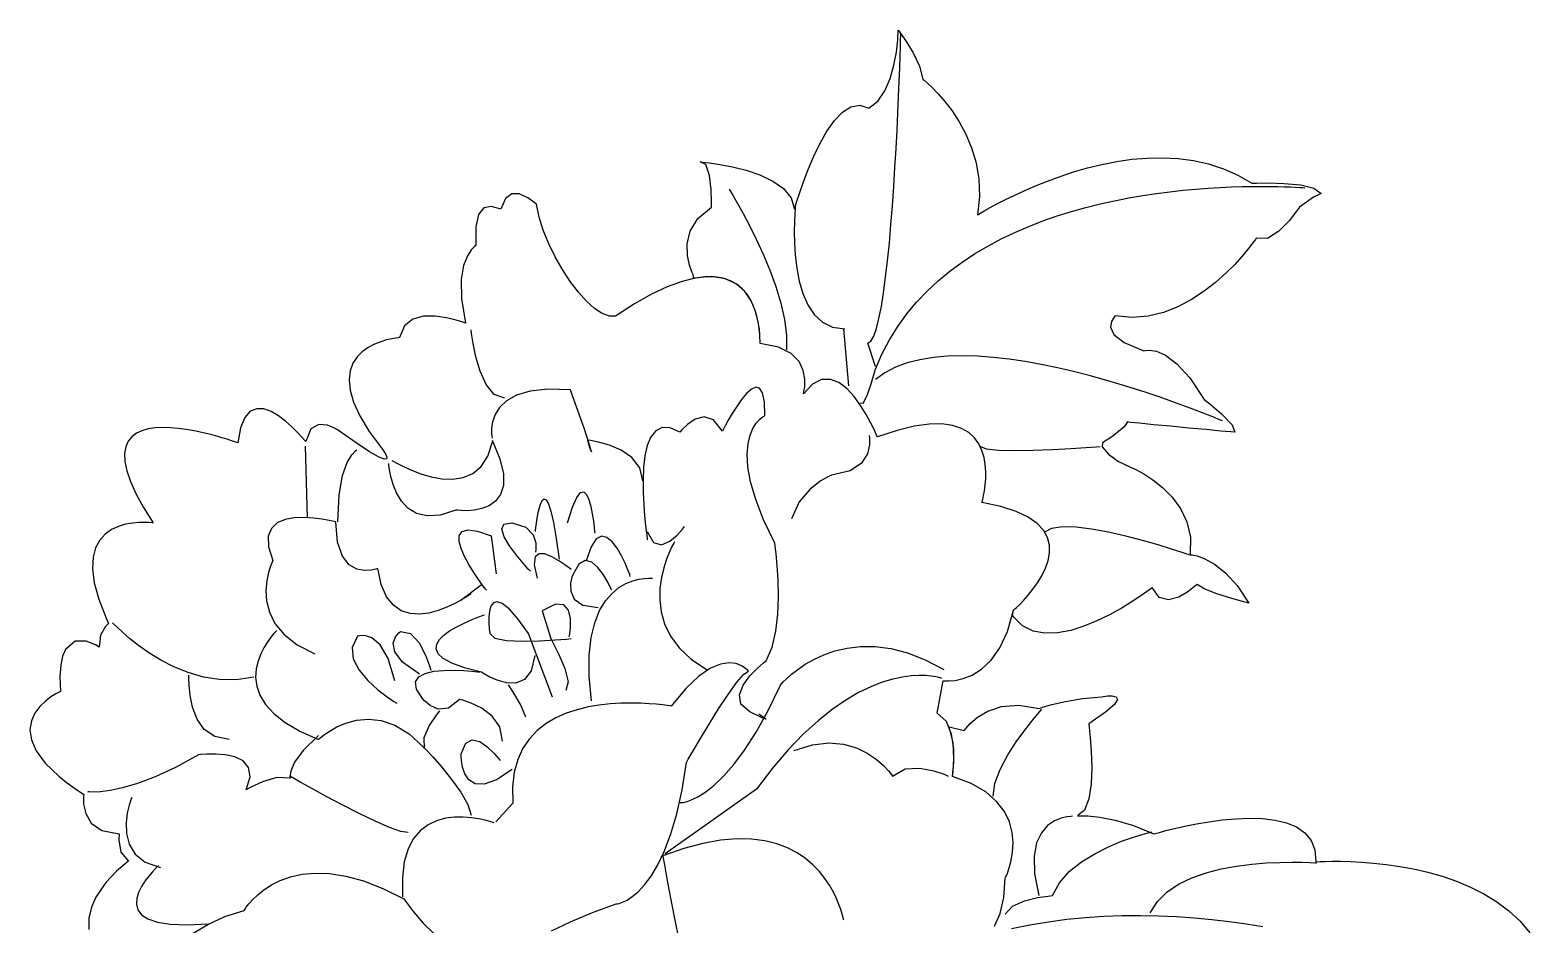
# Model space of a CAD drawing. Extents: x 61 to 149, y 52 to 245.
# Drawn here: x 104.9 to 126.18, y 181.11 to 193.8 of the extents above; entities that cross this region are included whole.
import ezdxf

# ---------------------------------------------------------------- set-up
doc = ezdxf.new("R2010")
doc.units = 0

msp = doc.modelspace()

# ---------------------------------------------------------------- linework, layer by layer
at = {"color": 250, "linetype": 'Continuous'}
for points in [[(114.3082, 190.3371), (114.292566, 190.372011), (114.259685, 190.466464), (114.230585, 190.605038), (114.226297, 190.772309), (114.26785, 190.952858), (114.376275, 191.131262), (114.5726, 191.2921), (114.571896, 191.365747), (114.563896, 191.538654), (114.539768, 191.738766), (114.49068, 191.894033), (114.4078, 191.9324), (114.444172, 191.929254), (114.54309, 191.918238), (114.689256, 191.896981), (114.867371, 191.863117), (115.062137, 191.814275), (115.258257, 191.748087), (115.440431, 191.662185), (115.593362, 191.554198), (115.701751, 191.42176), (115.7503, 191.2625), (115.758752, 191.292174), (115.783368, 191.37413), (115.823043, 191.497765), (115.876668, 191.652478), (115.943137, 191.827666), (116.021342, 192.012729), (116.110177, 192.197064), (116.208534, 192.37007), (116.315305, 192.521145), (116.429385, 192.639687), (116.549666, 192.715095), (116.67504, 192.736766), (116.8044, 192.6941), (116.931021, 192.797208), (117.030251, 192.943249), (117.105045, 193.117567), (117.158353, 193.305506), (117.19313, 193.492412), (117.212328, 193.663628), (117.2189, 193.8045), (117.25198, 193.760156), (117.332196, 193.643572), (117.431012, 193.47942), (117.519892, 193.292372), (117.5703, 193.1071), (117.586744, 193.093742), (117.632122, 193.054318), (117.700505, 192.989808), (117.785963, 192.901188), (117.882567, 192.789436), (117.984387, 192.65553), (118.085494, 192.500448), (118.179958, 192.325167), (118.261849, 192.130665), (118.325239, 191.917919), (118.364197, 191.687908), (118.372794, 191.441609), (118.3451, 191.18), (118.357029, 191.187407), (118.391916, 191.208474), (118.448412, 191.241475), (118.525168, 191.284679), (118.620835, 191.336358), (118.734064, 191.394784), (118.863506, 191.458229), (119.007811, 191.524963), (119.165631, 191.593258), (119.335616, 191.661386), (119.516418, 191.727618), (119.706688, 191.790225), (119.905075, 191.847479), (120.110231, 191.897652), (120.320808, 191.939014), (120.535456, 191.969837), (120.752825, 191.988393), (120.971567, 191.992953), (121.190333, 191.981789), (121.407774, 191.953171), (121.62254, 191.905372), (121.833282, 191.836663), (122.038652, 191.745315), (122.2373, 191.6296), (122.304416, 191.632108), (122.473896, 191.634363), (122.697938, 191.628463), (122.928737, 191.606504), (123.118492, 191.560584), (123.2194, 191.4828), (123.11015, 191.431187), (122.913, 191.2901), (122.872646, 191.231952), (122.767435, 191.098036), (122.621141, 190.949144), (122.457538, 190.846068), (122.3004, 190.8496), (122.287249, 190.830678), (122.248703, 190.778005), (122.18612, 190.697722), (122.100862, 190.595969), (121.994287, 190.478885), (121.867755, 190.352611), (121.722625, 190.223288), (121.560258, 190.097054), (121.382012, 189.980051), (121.189248, 189.878419), (120.983326, 189.798298), (120.765603, 189.745827), (120.537442, 189.727148), (120.3002, 189.7484), (120.280181, 189.727627), (120.245152, 189.670915), (120.23265, 189.586675), (120.280215, 189.483319), (120.425385, 189.369256), (120.7057, 189.2529), (120.726631, 189.25908), (120.787115, 189.264135), (120.883687, 189.247838), (121.012886, 189.189964), (121.171247, 189.070283), (121.355306, 188.868571), (121.5616, 188.5646), (121.639303, 188.501797), (121.80485, 188.358125), (121.956897, 188.200691), (121.9941, 188.0966), (121.940103, 188.101634), (121.795713, 188.115126), (121.587326, 188.134659), (121.341342, 188.157817), (121.084158, 188.182183), (120.842174, 188.205341), (120.641787, 188.224874), (120.509397, 188.238366), (120.4714, 188.2434), (120.424363, 188.175437), (120.26317, 188.04223), (120.12, 187.9498), (120.114508, 187.889005), (120.204463, 187.786913), (120.346786, 187.681389), (120.4984, 187.6103), (120.525539, 187.598892), (120.598738, 187.56419), (120.705671, 187.505481), (120.834013, 187.422047), (120.971437, 187.313175), (121.105619, 187.178149), (121.224232, 187.016253), (121.31495, 186.826774), (121.365448, 186.608994), (121.3634, 186.3622), (121.389458, 186.359233), (121.461538, 186.342948), (121.570497, 186.302265), (121.707195, 186.226107), (121.862489, 186.103395), (122.027238, 185.923052), (122.1923, 185.674), (122.121585, 185.692871), (121.950962, 185.741258), (121.742718, 185.806818), (121.559135, 185.877213), (121.4625, 185.9401), (121.425754, 185.907388), (121.330696, 185.8344), (121.2001, 185.758862), (121.056737, 185.7185), (120.92338, 185.751038), (120.8228, 185.8942), (120.801723, 185.878135), (120.741893, 185.83422), (120.648414, 185.768876), (120.526387, 185.688524), (120.380916, 185.599584), (120.217103, 185.508478), (120.04005, 185.421625), (119.854861, 185.345447), (119.666637, 185.286363), (119.480482, 185.250796), (119.301498, 185.245166), (119.134788, 185.275892), (118.985455, 185.349397), (118.8586, 185.4721), (118.8389, 185.4979), (118.8559, 185.573), (118.86698, 185.582839), (118.897481, 185.611107), (118.943295, 185.655937), (119.000312, 185.715458), (119.064425, 185.787799), (119.131524, 185.871092), (119.197502, 185.963466), (119.258249, 186.063052), (119.309657, 186.16798), (119.347617, 186.27638), (119.368022, 186.386381), (119.366761, 186.496116), (119.339727, 186.603713), (119.282811, 186.707302), (119.191904, 186.805015), (119.062898, 186.894981), (118.891685, 186.97533), (118.674155, 187.044193), (118.4062, 187.0997), (118.409575, 187.111661), (118.41821, 187.145518), (118.429868, 187.198229), (118.442314, 187.266754), (118.453311, 187.348052), (118.460624, 187.439082), (118.462017, 187.536804), (118.455253, 187.638177), (118.438097, 187.74016), (118.408313, 187.839713), (118.363664, 187.933794), (118.301915, 188.019363), (118.22083, 188.09338), (118.118173, 188.152803), (117.991708, 188.194592), (117.839198, 188.215706), (117.658409, 188.213105), (117.447103, 188.183747), (117.203046, 188.124593), (116.924, 188.0326), (116.913216, 188.058223), (116.882136, 188.127316), (116.832667, 188.228217), (116.766719, 188.349263), (116.686198, 188.478791), (116.593013, 188.605137), (116.489071, 188.716641), (116.376281, 188.801637), (116.256552, 188.848464), (116.131789, 188.845459), (116.003903, 188.780958), (115.8748, 188.6433), (115.881791, 188.67113), (115.893269, 188.74508), (115.894987, 188.850836), (115.8727, 188.974088), (115.812163, 189.100522), (115.699131, 189.215827), (115.519359, 189.30569), (115.2586, 189.3558), (115.25927, 189.381952), (115.257911, 189.453009), (115.249469, 189.557874), (115.228891, 189.685448), (115.191123, 189.824634), (115.13111, 189.964333), (115.043799, 190.093447), (114.924136, 190.200879), (114.767068, 190.27553), (114.567541, 190.306303), (114.3205, 190.2821), (114.3082, 190.3371)], [(116.895, 189.0303), (116.7868, 189.361), (116.830583, 189.391657), (116.8718, 189.462802), (116.910513, 189.57072), (116.946784, 189.711694), (116.980676, 189.882009), (117.012252, 190.07795), (117.041573, 190.295802), (117.068704, 190.531848), (117.093705, 190.782374), (117.116641, 191.043664), (117.137572, 191.312003), (117.156562, 191.583675), (117.173674, 191.854965), (117.18897, 192.122156), (117.202512, 192.381535), (117.214363, 192.629385), (117.224586, 192.861991), (117.233242, 193.075637), (117.240395, 193.266609), (117.246108, 193.43119), (117.250442, 193.565665), (117.25346, 193.666319), (117.255226, 193.729435), (117.2558, 193.7513)], [(116.6786, 188.516), (116.72188, 188.509222), (116.778144, 188.620611), (116.834408, 188.783149), (116.877688, 188.929818), (116.895, 188.9936), (116.988608, 189.206646), (117.094726, 189.407831), (117.212605, 189.597489), (117.341493, 189.775954), (117.480639, 189.943562), (117.629295, 190.100645), (117.786708, 190.247538), (117.952129, 190.384575), (118.124807, 190.512091), (118.303991, 190.63042), (118.488931, 190.739896), (118.678876, 190.840853), (118.873077, 190.933626), (119.070782, 191.018548), (119.27124, 191.095955), (119.473702, 191.166179), (119.677417, 191.229556), (119.881634, 191.286419), (120.085603, 191.337103), (120.288574, 191.381943), (120.489795, 191.421271), (120.688516, 191.455423), (120.883988, 191.484733), (121.075458, 191.509535), (121.262178, 191.530163), (121.443395, 191.546951), (121.61836, 191.560234), (121.786323, 191.570346), (121.946532, 191.577621), (122.098237, 191.582393), (122.240689, 191.584997), (122.373135, 191.585767), (122.494826, 191.585036), (122.605011, 191.58314), (122.70294, 191.580412), (122.787861, 191.577187), (122.859026, 191.573799), (122.915683, 191.570582), (122.957081, 191.56787), (122.98247, 191.565998), (122.9911, 191.5653)], [(118.58744, 181.09135), (118.666336, 181.272009), (118.718585, 181.497841), (118.7393, 181.7734), (118.747693, 181.791289), (118.768595, 181.841838), (118.795593, 181.920368), (118.822274, 182.022198), (118.842224, 182.142651), (118.84903, 182.277048), (118.836279, 182.420709), (118.797555, 182.568955), (118.726448, 182.717107), (118.616542, 182.860487), (118.461424, 182.994415), (118.254681, 183.114212), (117.9899, 183.2152), (117.996995, 183.271195), (118.007793, 183.414363), (118.006563, 183.607475), (117.977574, 183.813304), (117.905097, 183.994621), (117.7734, 184.1142), (117.8567, 184.5722), (117.878384, 184.569996), (117.938239, 184.568811), (118.028471, 184.576787), (118.141286, 184.602066), (118.268887, 184.652787), (118.403482, 184.737094), (118.537276, 184.863128), (118.662473, 185.039029), (118.771279, 185.272939), (118.8559, 185.573), (118.86698, 185.582839), (118.897481, 185.611107), (118.943295, 185.655937), (119.000312, 185.715458), (119.064425, 185.787799), (119.131524, 185.871092), (119.197502, 185.963466), (119.258249, 186.063052), (119.309657, 186.16798), (119.347617, 186.27638), (119.368022, 186.386381), (119.366761, 186.496116), (119.339727, 186.603713), (119.282811, 186.707302), (119.191904, 186.805015), (119.062898, 186.894981), (118.891685, 186.97533), (118.674155, 187.044193), (118.4062, 187.0997), (118.409575, 187.111661), (118.41821, 187.145518), (118.429868, 187.198229), (118.442314, 187.266754), (118.453311, 187.348052), (118.460624, 187.439082), (118.462017, 187.536804), (118.455253, 187.638177), (118.438097, 187.74016), (118.408313, 187.839713), (118.363664, 187.933794), (118.301915, 188.019363), (118.22083, 188.09338), (118.118173, 188.152803), (117.991708, 188.194592), (117.839198, 188.215706), (117.658409, 188.213105), (117.447103, 188.183747), (117.203046, 188.124593), (116.924, 188.0326), (116.913216, 188.058223), (116.882136, 188.127316), (116.832667, 188.228217), (116.766719, 188.349263), (116.686198, 188.478791), (116.593013, 188.605137), (116.489071, 188.716641), (116.376281, 188.801637), (116.256552, 188.848464), (116.131789, 188.845459), (116.003903, 188.780958), (115.8748, 188.6433), (115.881791, 188.67113), (115.893269, 188.74508), (115.894987, 188.850836), (115.8727, 188.974088), (115.812163, 189.100522), (115.699131, 189.215827), (115.519359, 189.30569), (115.2586, 189.3558), (115.258974, 189.365861), (115.259322, 189.39435), (115.258488, 189.438724), (115.255313, 189.49644), (115.248639, 189.564954), (115.237308, 189.641724), (115.220162, 189.724208), (115.196044, 189.809861), (115.163795, 189.896142), (115.122257, 189.980507), (115.070272, 190.060413), (115.006682, 190.133318), (114.93033, 190.196679), (114.840057, 190.247952), (114.734705, 190.284595), (114.613117, 190.304065), (114.474134, 190.303818), (114.316598, 190.281313), (114.139352, 190.234006), (113.941237, 190.159354), (113.721095, 190.054814), (113.477769, 189.917844), (113.2101, 189.7459), (113.121747, 189.742976), (113.021394, 189.780153), (112.912348, 189.852775), (112.797919, 189.956189), (112.681412, 190.08574), (112.566138, 190.236775), (112.455402, 190.404639), (112.352515, 190.584678), (112.260783, 190.772238), (112.183514, 190.962664), (112.124017, 191.151303), (112.0856, 191.3335), (111.962782, 191.424766), (111.843651, 191.478703), (111.735709, 191.479797), (111.646458, 191.412534), (111.5834, 191.2614), (111.448866, 191.301999), (111.340549, 191.28125), (111.263979, 191.18873), (111.224686, 191.014021), (111.2282, 190.7467)], [(114.8209, 191.5469), (114.835751, 191.522687), (114.876956, 191.453626), (114.939489, 191.345085), (115.018326, 191.20243), (115.108442, 191.031031), (115.204814, 190.836253), (115.302416, 190.623465), (115.396224, 190.398034), (115.481214, 190.165328), (115.552361, 189.930714), (115.604641, 189.69956), (115.633029, 189.477233), (115.6325, 189.2691)], [(115.7588, 191.2898), (115.756494, 191.264628), (115.751389, 191.194146), (115.746206, 191.085907), (115.743666, 190.947461), (115.74649, 190.78636), (115.757399, 190.610156), (115.779113, 190.4264), (115.814352, 190.242644), (115.865839, 190.06644), (115.936293, 189.905339), (116.028435, 189.766893), (116.144987, 189.658654), (116.288668, 189.588172), (116.4622, 189.563)], [(111.2282, 190.7467), (111.209406, 190.733693), (111.163514, 190.688342), (111.106259, 190.601152), (111.053376, 190.462628), (111.020598, 190.263274), (111.023661, 189.993597), (111.0783, 189.6441), (111.042325, 189.657619), (110.946628, 189.688634), (110.809555, 189.722832), (110.64945, 189.7459), (110.484657, 189.743524), (110.333522, 189.701391), (110.214388, 189.605187), (110.1456, 189.4406), (110.131557, 189.439284), (110.092721, 189.434301), (110.034036, 189.424098), (109.960442, 189.40712), (109.876883, 189.381813), (109.788301, 189.346625), (109.699637, 189.300001), (109.615834, 189.240388), (109.541834, 189.166232), (109.482579, 189.07598), (109.443012, 188.968077), (109.428074, 188.84097), (109.442707, 188.693106), (109.491854, 188.522931), (109.580458, 188.32889), (109.713459, 188.109431), (109.8958, 187.863), (109.905511, 187.850449), (109.927515, 187.819581), (109.95112, 187.780572), (109.965634, 187.743598), (109.960363, 187.718838), (109.924614, 187.716466), (109.847697, 187.746659), (109.718917, 187.819595), (109.527582, 187.94545), (109.263, 188.1344), (109.222625, 188.157475), (109.123886, 188.196842), (109.000366, 188.20771), (108.885643, 188.145293), (108.8133, 187.9648), (108.798942, 187.982304), (108.758749, 188.028948), (108.697041, 188.095929), (108.618141, 188.174445), (108.526368, 188.255694), (108.426044, 188.330874), (108.321489, 188.391183), (108.217025, 188.427817), (108.116973, 188.431975), (108.025653, 188.394855), (107.947387, 188.307654), (107.886496, 188.161569), (107.8473, 187.9478), (107.837009, 187.951507), (107.807468, 187.961818), (107.760671, 187.977517), (107.698613, 187.997389), (107.62329, 188.02022), (107.536696, 188.044793), (107.440827, 188.069894), (107.337678, 188.094308), (107.229244, 188.116819), (107.117521, 188.136211), (107.004503, 188.151271), (106.892186, 188.160782), (106.782564, 188.16353), (106.677633, 188.158299), (106.579388, 188.143873), (106.489825, 188.119039), (106.410938, 188.08258), (106.344722, 188.033281), (106.293173, 187.969928), (106.258286, 187.891305), (106.242056, 187.796196), (106.246478, 187.683386), (106.273547, 187.551661), (106.325259, 187.399805), (106.403608, 187.226603), (106.51059, 187.03084), (106.6482, 186.8113), (106.633144, 186.813137), (106.591296, 186.816752), (106.527636, 186.8193), (106.447144, 186.817939), (106.354799, 186.809824), (106.255582, 186.79211), (106.154472, 186.761954), (106.05645, 186.716513), (105.966495, 186.652941), (105.889587, 186.568395), (105.830706, 186.460031), (105.794831, 186.325005), (105.786944, 186.160473), (105.812023, 185.96359), (105.875048, 185.731514), (105.981, 185.4614), (106.0153, 185.3865), (105.973367, 185.34), (105.901833, 185.2181), (105.8821, 185.0472), (105.828631, 185.07995), (105.699525, 185.13175), (105.541731, 185.132925), (105.4022, 185.0138), (105.362748, 184.919297), (105.336112, 184.79155), (105.325095, 184.626378), (105.3325, 184.4196), (105.314204, 184.410921), (105.265915, 184.385001), (105.197533, 184.342016), (105.118956, 184.282141), (105.040082, 184.205552), (104.970812, 184.112425), (104.921045, 184.002936), (104.900678, 183.877259), (104.919611, 183.735572), (104.987743, 183.578049), (105.114973, 183.404867), (105.3112, 183.2162), (105.414881, 183.13367), (105.532785, 183.048496), (105.6656, 182.9607), (105.660975, 182.920421), (105.661904, 182.81937), (105.690588, 182.687225), (105.76923, 182.553663), (105.920033, 182.448362), (106.1652, 182.401), (106.162737, 182.314926), (106.189896, 182.142141), (106.2985, 182.0108), (106.249181, 181.97397), (106.128425, 181.870213), (105.977031, 181.709623), (105.8358, 181.5023), (105.772863, 181.359639), (105.737075, 181.205963), (105.73725, 181.043455)], [(111.6375, 188.5805), (111.488412, 188.634243), (111.37265, 188.772843), (111.286429, 188.962357), (111.225961, 189.168843), (111.187458, 189.358357), (111.167133, 189.496957), (111.1612, 189.5507)], [(116.4442, 189.563), (116.5163, 188.7548)], [(121.8188, 188.2588), (121.805864, 188.264328), (121.768067, 188.280223), (121.706928, 188.30545), (121.623963, 188.338973), (121.52069, 188.379758), (121.398626, 188.426771), (121.259288, 188.478976), (121.104195, 188.535338), (120.934863, 188.594823), (120.752811, 188.656396), (120.559555, 188.719022), (120.356612, 188.781665), (120.145501, 188.843292), (119.927739, 188.902868), (119.704842, 188.959356), (119.47833, 189.011724), (119.249718, 189.058935), (119.020525, 189.099955), (118.792267, 189.133749), (118.566463, 189.159283), (118.34463, 189.175521), (118.128285, 189.181428), (117.918945, 189.17597), (117.718128, 189.158112), (117.527352, 189.126819), (117.348134, 189.081056), (117.181991, 189.019789), (117.03044, 188.941982), (116.895, 188.8466)], [(113.5967, 187.4064), (113.553233, 187.594668), (113.441133, 187.738101), (113.287853, 187.842483), (113.120847, 187.913599), (112.967567, 187.957234), (112.855467, 187.979173), (112.812, 187.9852), (112.83905, 187.881837), (112.8661, 187.8198), (112.835139, 187.932686), (112.76131, 188.154067), (112.67319, 188.407205), (112.599361, 188.615362), (112.5684, 188.7018), (112.249772, 188.710611), (111.997389, 188.682018), (111.803687, 188.623724), (111.661103, 188.543435), (111.562072, 188.448854), (111.49903, 188.347687), (111.464412, 188.247637), (111.450654, 188.156409), (111.450192, 188.081707), (111.455462, 188.031236), (111.4589, 188.0127)], [(115.2403, 184.1024), (115.268486, 184.084309), (115.319727, 184.049302), (115.344045, 184.026282), (115.291462, 184.044147), (115.112, 184.1318), (114.988622, 184.241265), (114.968751, 184.371655), (115.021578, 184.509204), (115.116294, 184.640149), (115.222092, 184.750723), (115.308163, 184.827162), (115.3437, 184.8557), (115.429321, 185.049672), (115.483916, 185.275632), (115.513078, 185.518944), (115.522403, 185.764976), (115.517486, 185.999091), (115.503922, 186.206656), (115.487307, 186.373035), (115.473234, 186.483595), (115.4673, 186.5237), (115.310033, 186.854316), (115.19808, 187.14342), (115.125747, 187.393632), (115.087335, 187.607574), (115.07715, 187.787868), (115.089496, 187.937133), (115.118676, 188.057993), (115.158994, 188.153067), (115.204755, 188.224977), (115.250262, 188.276344), (115.289819, 188.309789), (115.31773, 188.327934), (115.3283, 188.3334), (115.32118, 188.530805), (115.294989, 188.657347), (115.253147, 188.722608), (115.199069, 188.736173), (115.136174, 188.707624), (115.067879, 188.646544), (114.997602, 188.562517), (114.928761, 188.465124), (114.864773, 188.36395), (114.809055, 188.268578), (114.765025, 188.18859), (114.736101, 188.13357), (114.7257, 188.1131), (114.600612, 188.275819), (114.466493, 188.318781), (114.337512, 188.2822), (114.227841, 188.206285), (114.151647, 188.131248), (114.1231, 188.0973), (113.982627, 188.160103), (113.868519, 188.164968), (113.778305, 188.119841), (113.709513, 188.032666), (113.65967, 187.911389), (113.626306, 187.763954), (113.606949, 187.598308), (113.599126, 187.422394), (113.600366, 187.244158), (113.608196, 187.071544), (113.620146, 186.912499), (113.633743, 186.774967), (113.646516, 186.666893), (113.655992, 186.596222), (113.6597, 186.5709)], [(111.4589, 187.9852), (111.568165, 187.722478), (111.618137, 187.509717), (111.618308, 187.341748), (111.578167, 187.213404), (111.507205, 187.119515), (111.414912, 187.054912), (111.310781, 187.014429), (111.2043, 186.992896), (111.104961, 186.985145), (111.022254, 186.986008), (110.96567, 186.990316), (110.9447, 186.9929), (110.721236, 186.921327), (110.535609, 186.909644), (110.384332, 186.946669), (110.263916, 187.021218), (110.170872, 187.122108), (110.101713, 187.238158), (110.05295, 187.358185), (110.021096, 187.471005), (110.002662, 187.565436), (109.994159, 187.630295), (109.9921, 187.6544)], [(110.0354, 187.6985), (110.055917, 187.686336), (110.113446, 187.65442), (110.201958, 187.609618), (110.315421, 187.558793), (110.447804, 187.508812), (110.593077, 187.466538), (110.745209, 187.438838), (110.898168, 187.432575), (111.045924, 187.454615), (111.182446, 187.511823), (111.301703, 187.611063), (111.397665, 187.7592), (111.4643, 187.9631)], [(116.8057, 188.0499), (116.811442, 188.012518), (116.81227, 187.917811), (116.783588, 187.791938), (116.700796, 187.661056), (116.5393, 187.551324), (116.2745, 187.4889), (116.228387, 187.468542), (116.113342, 187.402977), (115.964302, 187.285471), (115.816209, 187.10929), (115.704, 186.8677)], [(108.8069, 187.9025), (108.8339, 186.8827)], [(109.2669, 186.8275), (109.286944, 187.209298), (109.337056, 187.483919), (109.4022, 187.6682), (109.467344, 187.778981), (109.517456, 187.833102), (109.5375, 187.8474)], [(120.0874, 187.8914), (120.032228, 187.887166), (119.883833, 187.876582), (119.667896, 187.862822), (119.410097, 187.849063), (119.136117, 187.838478), (118.871637, 187.834244), (118.642337, 187.839537), (118.473898, 187.85753), (118.392, 187.8914)], [(112.0722, 186.6885), (112.073796, 186.704231), (112.078554, 186.746431), (112.086432, 186.807612), (112.097388, 186.880287), (112.111378, 186.956967), (112.12836, 187.030164), (112.148292, 187.092391), (112.17113, 187.136159), (112.196832, 187.15398), (112.225356, 187.138367), (112.256658, 187.081831), (112.290696, 186.976884), (112.327428, 186.816039), (112.36681, 186.591807), (112.4088, 186.2967)], [(112.529, 186.811), (112.597174, 187.034436), (112.65767, 187.174208), (112.71082, 187.242559), (112.756959, 187.251733), (112.79642, 187.213974), (112.829538, 187.141525), (112.856644, 187.04663), (112.878074, 186.941533), (112.894161, 186.838478), (112.905238, 186.749708), (112.91164, 186.687468), (112.9137, 186.664)], [(111.1612, 185.8077), (111.144179, 185.795687), (111.096271, 185.763907), (111.022209, 185.718749), (110.926728, 185.666599), (110.81456, 185.613847), (110.69044, 185.56688), (110.5591, 185.532088), (110.425275, 185.515856), (110.293697, 185.524575), (110.169101, 185.564631), (110.05622, 185.642414), (109.959787, 185.764311), (109.884536, 185.93671), (109.8352, 186.166), (109.809616, 186.15712), (109.742169, 186.141461), (109.646812, 186.135493), (109.5375, 186.155688), (109.428188, 186.218515), (109.332831, 186.340445), (109.265384, 186.53795), (109.2398, 186.8275), (109.214995, 186.833498), (109.147346, 186.84792), (109.047, 186.865406), (108.924104, 186.880596), (108.788805, 186.888131), (108.65125, 186.88265), (108.521587, 186.858794), (108.409963, 186.811204), (108.326525, 186.734519), (108.28142, 186.62338), (108.284796, 186.472427), (108.3468, 186.2763), (108.336879, 186.255426), (108.313053, 186.196781), (108.284227, 186.106328), (108.259306, 185.990031), (108.247194, 185.853854), (108.256797, 185.703762), (108.29702, 185.545718), (108.376766, 185.385685), (108.504942, 185.229629), (108.690451, 185.083513), (108.9422, 184.9533)], [(111.3759, 185.8573), (111.360868, 185.87683), (111.320918, 185.930432), (111.26377, 186.010629), (111.197144, 186.109938), (111.12876, 186.220882), (111.066338, 186.33598), (111.017598, 186.447753), (110.99026, 186.548721), (110.992044, 186.631405), (111.03067, 186.688324), (111.113858, 186.711999), (111.249328, 186.694951), (111.4448, 186.6297), (111.5138, 186.0914)], [(112.0001, 186.1253), (111.970987, 186.156769), (111.897923, 186.239317), (111.80232, 186.355153), (111.705588, 186.486488), (111.629138, 186.615529), (111.594383, 186.724489), (111.622733, 186.795576), (111.7356, 186.811), (111.936802, 186.748889), (112.041053, 186.643294), (112.078363, 186.527126), (112.078742, 186.433291), (112.0722, 186.3947)], [(113.659, 186.6885), (113.748282, 186.532417), (113.860256, 186.5008), (113.977563, 186.5508), (114.082844, 186.639567), (114.158743, 186.72425), (114.1879, 186.762)], [(121.3859, 186.3483), (121.350247, 186.36042), (121.250971, 186.393206), (121.099594, 186.441302), (120.907637, 186.499348), (120.686623, 186.561988), (120.448075, 186.623863), (120.203514, 186.679614), (119.964463, 186.723885), (119.742444, 186.751317), (119.548979, 186.756552), (119.39559, 186.734233), (119.2938, 186.679)], [(113.4186, 186.0518), (113.409459, 186.077356), (113.383627, 186.144531), (113.343489, 186.239084), (113.291428, 186.346773), (113.22983, 186.453359), (113.16108, 186.5446), (113.087561, 186.606255), (113.011659, 186.624083), (112.935758, 186.583844), (112.862244, 186.471297), (112.7935, 186.2722)], [(114.0437, 186.5416), (114.033956, 186.524582), (114.008439, 186.47592), (113.972722, 186.399201), (113.932378, 186.298012), (113.892979, 186.17594), (113.8601, 186.036574), (113.839313, 185.8835), (113.83619, 185.720306), (113.856305, 185.550578), (113.905231, 185.377905), (113.98854, 185.205873), (114.111806, 185.03807), (114.280602, 184.878083), (114.5005, 184.7295)], [(112.5771, 186.1498), (112.553487, 186.16898), (112.491488, 186.216175), (112.404359, 186.275867), (112.305359, 186.332536), (112.207745, 186.370664), (112.124774, 186.374733), (112.069705, 186.329225), (112.055794, 186.21862), (112.0963, 186.0274)], [(113.1541, 185.856), (113.139214, 185.88857), (113.098125, 185.969636), (113.036186, 186.074231), (112.95875, 186.177388), (112.87117, 186.25414), (112.7788, 186.27952), (112.686992, 186.228563), (112.6011, 186.0763), (112.589416, 186.041841), (112.571726, 185.955693), (112.574075, 185.8437), (112.622507, 185.731707), (112.743068, 185.645559), (112.9618, 185.6111)], [(112.8656, 184.2888), (112.834744, 184.635179), (112.83543, 184.93241), (112.863298, 185.184238), (112.91399, 185.394407), (112.983144, 185.566659), (113.066403, 185.704739), (113.159406, 185.81239), (113.257795, 185.893356), (113.357209, 185.951381), (113.453289, 185.990207), (113.541676, 186.01358), (113.61801, 186.025242), (113.677931, 186.028936), (113.717081, 186.028408), (113.7311, 186.0274)], [(111.3029, 185.9294), (111.0144, 185.709)], [(112.3126, 184.3377), (111.9761, 185.2438), (111.82176, 185.452423), (111.697664, 185.590512), (111.600668, 185.66767), (111.527629, 185.6935), (111.475403, 185.677605), (111.440847, 185.62959), (111.420818, 185.559056), (111.412172, 185.475606), (111.411766, 185.388845), (111.416456, 185.308376), (111.4231, 185.2438), (111.494581, 185.178046), (111.662377, 185.143558), (111.887374, 185.132628), (112.130459, 185.137546), (112.352517, 185.150603), (112.514435, 185.164091), (112.5771, 185.1703)], [(112.5531, 185.1948), (112.559546, 185.234421), (112.569352, 185.331868), (112.568222, 185.455015), (112.541858, 185.571738), (112.475964, 185.649909), (112.356244, 185.657405), (112.1684, 185.5621), (112.2886, 185.1703), (112.324949, 185.105652), (112.406302, 184.946972), (112.491122, 184.747156), (112.537867, 184.5591), (112.505, 184.4357)], [(108.0762, 184.6225), (107.82962, 184.586733), (107.590875, 184.58973), (107.362034, 184.625242), (107.145167, 184.687023), (106.942342, 184.768825), (106.75563, 184.8644), (106.587099, 184.967501), (106.438818, 185.071881), (106.312858, 185.171292), (106.211286, 185.259487), (106.136174, 185.330218), (106.089588, 185.377238), (106.0736, 185.3943)], [(112.0643, 184.9282), (112.012351, 184.712513), (111.917453, 184.589475), (111.794979, 184.539393), (111.6603, 184.542575), (111.52879, 184.579329), (111.415822, 184.629963), (111.336768, 184.674784), (111.307, 184.6941), (111.064548, 184.755433), (110.885545, 184.819973), (110.763395, 184.886731), (110.6915, 184.954719), (110.663265, 185.022948), (110.672092, 185.09043), (110.711386, 185.156177), (110.77455, 185.2192), (110.854987, 185.27851), (110.946102, 185.33312), (111.041296, 185.382039), (111.133975, 185.424281), (111.217541, 185.458857), (111.285398, 185.484777), (111.33095, 185.501055), (111.3476, 185.5067)], [(108.4009, 185.284), (108.390342, 185.273328), (108.362105, 185.24255), (108.321342, 185.193522), (108.273206, 185.128103), (108.222851, 185.048149), (108.175429, 184.955518), (108.136094, 184.852065), (108.11, 184.73965), (108.1023, 184.620128), (108.118146, 184.495357), (108.162693, 184.367195), (108.241094, 184.237497), (108.358501, 184.108121), (108.52007, 183.980925), (108.730951, 183.857766), (108.9963, 183.7405), (109.013886, 183.756571), (109.064528, 183.797992), (109.145058, 183.854573), (109.252302, 183.916126), (109.383092, 183.972461), (109.534255, 184.013389), (109.702622, 184.02872), (109.88502, 184.008266), (110.07828, 183.941838), (110.27923, 183.819245), (110.4847, 183.6303), (110.520757, 183.592773), (110.614094, 183.492085), (110.742459, 183.346076), (110.883604, 183.172583), (111.015276, 182.989447), (111.115225, 182.814506), (111.1612, 182.6656)], [(110.0764, 184.5701), (109.981014, 184.889637), (109.867578, 185.0833), (109.751875, 185.181312), (109.649689, 185.2139), (109.576803, 185.211288), (109.549, 185.2037), (109.471879, 185.044229), (109.487309, 184.880881), (109.569936, 184.721405), (109.6944, 184.57355), (109.835346, 184.445063), (109.967416, 184.343694), (110.065253, 184.27719), (110.1035, 184.2533)], [(110.428, 184.6665), (110.187276, 184.835737), (110.075407, 184.982793), (110.05445, 185.103838), (110.086459, 185.195041), (110.133491, 185.252572), (110.1576, 185.2726), (110.30125, 185.241715), (110.420891, 185.10837), (110.511977, 184.935366), (110.569962, 184.785509), (110.5903, 184.7216)], [(114.1273, 182.8429), (114.138585, 182.843143), (114.171484, 182.847084), (114.22456, 182.859539), (114.29638, 182.885322), (114.385508, 182.929251), (114.490508, 182.99614), (114.609947, 183.090806), (114.742387, 183.218065), (114.886396, 183.382732), (115.040536, 183.589623), (115.203374, 183.843554), (115.373474, 184.149341), (115.5494, 184.5118), (115.559477, 184.523616), (115.589436, 184.556142), (115.638869, 184.604996), (115.707369, 184.665797), (115.794527, 184.734162), (115.899936, 184.80571), (116.023188, 184.876058), (116.163875, 184.940825), (116.321589, 184.995629), (116.495923, 185.036087), (116.686469, 185.057818), (116.892819, 185.056441), (117.114564, 185.027572), (117.351298, 184.96683), (117.602613, 184.869833), (117.8681, 184.7322)], [(112.299569, 181.025375), (112.576941, 181.158474), (112.883241, 181.285502), (113.2199, 181.4051), (113.230744, 181.406575), (113.261502, 181.413699), (113.30951, 181.43052), (113.372104, 181.461085), (113.446622, 181.509442), (113.5304, 181.57964), (113.620775, 181.675725), (113.715084, 181.801746), (113.810663, 181.961751), (113.904849, 182.159787), (113.994979, 182.399902), (114.07839, 182.686144), (114.152418, 183.022561), (114.2144, 183.4132), (114.24009, 183.458051), (114.30974, 183.57817), (114.412222, 183.751907), (114.536408, 183.957613), (114.67117, 184.173636), (114.805378, 184.378326), (114.927905, 184.550034), (115.027621, 184.667108), (115.0934, 184.7079), (115.082444, 184.720418), (115.049578, 184.750205), (114.994801, 184.785609), (114.918117, 184.814978), (114.819525, 184.826662), (114.699027, 184.80901), (114.556625, 184.750368), (114.392318, 184.639087), (114.20611, 184.463515), (113.998, 184.212), (113.983628, 184.214397), (113.942365, 184.22059), (113.876994, 184.22908), (113.790295, 184.238369), (113.685049, 184.246961), (113.564038, 184.253356), (113.430044, 184.256057), (113.285846, 184.253566), (113.134227, 184.244386), (112.977968, 184.227017), (112.81985, 184.199963), (112.662654, 184.161724), (112.509162, 184.110805), (112.362155, 184.045706), (112.224413, 183.964929), (112.098719, 183.866977), (111.987854, 183.750352), (111.894599, 183.613555), (111.821734, 183.45509), (111.772042, 183.273458), (111.748304, 183.06716), (111.7533, 182.8347), (111.5098, 182.573)], [(107.7244, 183.7405), (107.521284, 183.779584), (107.373028, 183.882625), (107.271071, 184.028303), (107.20685, 184.1953), (107.171804, 184.362297), (107.157372, 184.507975), (107.154991, 184.611016), (107.1561, 184.6501)], [(111.6045, 183.7162), (111.568801, 183.917879), (111.458741, 184.071733), (111.310375, 184.182738), (111.159759, 184.255867), (111.042949, 184.296096), (110.996, 184.3084), (110.837278, 184.182923), (110.693499, 184.170482), (110.576341, 184.222158), (110.497482, 184.289037), (110.4686, 184.3222), (110.383859, 184.455032), (110.371416, 184.555767), (110.417737, 184.628504), (110.509289, 184.677338), (110.632541, 184.706369), (110.773959, 184.719692), (110.920011, 184.721405), (111.057163, 184.715605), (111.171884, 184.706389), (111.250641, 184.697855), (111.2799, 184.6941)], [(117.8372, 184.6063), (117.827568, 184.609541), (117.799194, 184.617574), (117.752863, 184.627865), (117.689359, 184.63788), (117.609466, 184.645085), (117.513968, 184.646946), (117.40365, 184.640929), (117.279296, 184.624499), (117.14169, 184.595122), (116.991616, 184.550266), (116.829859, 184.487394), (116.657202, 184.403974), (116.47443, 184.29747), (116.282328, 184.16535), (116.081678, 184.005079), (115.873267, 183.814122), (115.657877, 183.589946), (115.436293, 183.330017), (115.2093, 183.0318), (113.9109, 182.1187)], [(111.6856, 184.515), (111.748704, 184.418589), (111.865896, 184.221178), (111.929, 184.0605)], [(118.1575, 183.8684), (118.177642, 183.896305), (118.239117, 183.965666), (118.343501, 184.054952), (118.492366, 184.14263), (118.687289, 184.207168), (118.929842, 184.227036), (119.2216, 184.1807), (119.268501, 184.196134), (119.397654, 184.233615), (119.591738, 184.279909), (119.833427, 184.321782), (120.1054, 184.346), (120.130198, 184.350521), (120.188813, 184.358058), (120.25757, 184.359569), (120.3128, 184.346012), (120.33083, 184.308349), (120.287988, 184.237536), (120.160602, 184.124533), (119.925, 183.9603), (119.931344, 183.908025), (119.945302, 183.769427), (119.959262, 183.571843), (119.965612, 183.342613), (119.956743, 183.109074), (119.925042, 182.898567), (119.862898, 182.738429), (119.7627, 182.656), (119.80153, 182.657365), (119.911004, 182.654656), (120.0806, 182.637663), (120.299796, 182.596178), (120.55807, 182.519993), (120.8449, 182.3989), (120.865751, 182.40502), (120.925067, 182.421654), (121.017997, 182.44621), (121.139688, 182.476099), (121.285288, 182.508731), (121.449944, 182.541515), (121.628804, 182.57186), (121.817015, 182.597177), (122.009725, 182.614875), (122.202081, 182.622364), (122.389231, 182.617053), (122.566322, 182.596352), (122.728502, 182.557671), (122.870919, 182.498419), (122.988719, 182.416006), (123.077051, 182.307843), (123.131062, 182.171337), (123.1459, 182.0039), (123.161654, 182.004919), (123.207198, 182.007231), (123.279955, 182.009718), (123.37735, 182.011261), (123.496806, 182.010743), (123.635746, 182.007044), (123.791594, 181.999047), (123.961774, 181.985634), (124.143708, 181.965686), (124.334822, 181.938085), (124.532538, 181.901713), (124.734279, 181.855451), (124.93747, 181.798181), (125.139534, 181.728786), (125.337894, 181.646146), (125.529975, 181.549144), (125.713199, 181.436662), (125.88499, 181.30758), (126.042772, 181.160781), (126.183969, 180.995147)], [(110.7087, 184.1476), (110.661867, 184.086125), (110.565788, 183.939075), (110.487089, 183.762513), (110.4924, 183.6125)], [(118.5652, 182.9357), (118.588767, 183.115373), (118.664337, 183.314684), (118.774914, 183.520197), (118.9035, 183.718475), (119.033098, 183.896081), (119.146712, 184.039578), (119.227345, 184.13553), (119.258, 184.1705)], [(118.58744, 181.09135), (118.666336, 181.272009), (118.718585, 181.497841), (118.7393, 181.7734), (118.747693, 181.791289), (118.768595, 181.841838), (118.795593, 181.920368), (118.822274, 182.022198), (118.842224, 182.142651), (118.84903, 182.277048), (118.836279, 182.420709), (118.797555, 182.568955), (118.726448, 182.717107), (118.616542, 182.860487), (118.461424, 182.994415), (118.254681, 183.114212), (117.9899, 183.2152), (117.998597, 183.286405), (118.0093, 183.463613), (117.998928, 183.692214), (117.9444, 183.9176), (118.1575, 183.8684)], [(108.9963, 183.7956), (108.777408, 183.584398), (108.65466, 183.415517), (108.600768, 183.291607), (108.588444, 183.215318), (108.5904, 183.1893), (108.401814, 183.198345), (108.198013, 183.137613), (108.034805, 183.061373), (107.968, 183.0239), (108.023177, 183.207866), (108.002633, 183.342155), (107.924852, 183.434252), (107.80832, 183.491643), (107.671524, 183.521813), (107.532948, 183.532248), (107.411078, 183.530434), (107.324401, 183.523856), (107.2914, 183.52), (106.966748, 183.34233), (106.678623, 183.209353), (106.42747, 183.114715), (106.213735, 183.052065), (106.037862, 183.01505), (105.900296, 182.997319), (105.801484, 182.992518), (105.74187, 182.994296), (105.7219, 182.9963)], [(111.7439, 183.3136), (111.519595, 183.167792), (111.346921, 183.106565), (111.219137, 183.111915), (111.129504, 183.165838), (111.071281, 183.250329), (111.03773, 183.347385), (111.022109, 183.439002), (111.017679, 183.507175), (111.0177, 183.5339), (111.082579, 183.687202), (111.175285, 183.735355), (111.282038, 183.708088), (111.389056, 183.63513), (111.48256, 183.54621), (111.548768, 183.471057), (111.5739, 183.4394)], [(115.7433, 183.5814), (116.002328, 183.663838), (116.236098, 183.690125), (116.444135, 183.671443), (116.625969, 183.618974), (116.781125, 183.5439), (116.909131, 183.457402), (117.009515, 183.370661), (117.081802, 183.294859), (117.125522, 183.241178), (117.1402, 183.2208), (117.320226, 183.320832), (117.527651, 183.333336), (117.723753, 183.295824), (117.86981, 183.245808), (117.9271, 183.2208)], [(110.2682, 182.4175), (110.162027, 182.433174), (110.000166, 182.490029), (109.798368, 182.577977), (109.572379, 182.68693), (109.33795, 182.8068), (109.110829, 182.927498), (108.906764, 183.038935), (108.741506, 183.131023), (108.630801, 183.193674), (108.5904, 183.2168)], [(106.3443, 182.9136), (106.333275, 182.885019), (106.308218, 182.807443), (106.281156, 182.693119), (106.264116, 182.554296), (106.269125, 182.403223), (106.308211, 182.252148), (106.393401, 182.11332), (106.536721, 181.998988), (106.7502, 181.9214)], [(111.4859, 182.5553), (111.470123, 182.560798), (111.425646, 182.574734), (111.35675, 182.593273), (111.267717, 182.61258), (111.162828, 182.628817), (111.046364, 182.638151), (110.922607, 182.636745), (110.795837, 182.620763), (110.670337, 182.586369), (110.550387, 182.529729), (110.440269, 182.447006), (110.344264, 182.334364), (110.266653, 182.187968), (110.211718, 182.003983), (110.18374, 181.778572), (110.187, 181.5079)], [(119.691, 182.649), (119.66948, 182.648472), (119.612367, 182.642126), (119.530833, 182.622815), (119.43605, 182.583397), (119.339188, 182.516725), (119.251418, 182.415655), (119.183914, 182.273043), (119.147845, 182.081742), (119.154383, 181.83461), (119.2147, 181.5245)], [(118.7384, 181.2599), (118.841449, 181.37209), (119.012038, 181.448295), (119.198214, 181.494865), (119.348019, 181.51815), (119.4095, 181.5245), (119.506784, 181.705186), (119.647318, 181.864046), (119.818501, 182.001739), (120.007737, 182.118929), (120.202425, 182.216275), (120.389967, 182.294439), (120.557765, 182.354083), (120.693218, 182.395866), (120.78373, 182.420452), (120.8167, 182.4285)], [(116.446, 181.174), (116.44393, 181.184705), (116.437103, 181.21514), (116.424597, 181.262786), (116.405488, 181.325122), (116.378853, 181.399631), (116.343769, 181.483792), (116.299313, 181.575086), (116.244561, 181.670993), (116.17859, 181.768994), (116.100478, 181.866569), (116.0093, 181.9612), (115.904134, 182.050366), (115.784056, 182.131548), (115.648143, 182.202227), (115.495472, 182.259883), (115.32512, 182.301996), (115.136163, 182.326048), (114.927679, 182.329519), (114.698744, 182.309889), (114.448434, 182.264639), (114.175827, 182.191249), (113.88, 182.0872), (113.885597, 182.054293), (113.90169, 181.961654), (113.927237, 181.81841), (113.961192, 181.633683), (114.002511, 181.4166), (114.05015, 181.176285), (114.103065, 180.921862)], [(120.7951, 181.2819), (120.896822, 181.440721), (121.033337, 181.574569), (121.198448, 181.685522), (121.385959, 181.775659), (121.589674, 181.847056), (121.803396, 181.901791), (122.020929, 181.941943), (122.236075, 181.96959), (122.44264, 181.986809), (122.634426, 181.995678), (122.805237, 181.998275), (122.948876, 181.996678), (123.059147, 181.992964), (123.129854, 181.989212), (123.1548, 181.9875)], [(106.7231, 181.9489), (106.711677, 181.938101), (106.681186, 181.907721), (106.637297, 181.86079), (106.585678, 181.800334), (106.531998, 181.729382), (106.481925, 181.650961), (106.441127, 181.5681), (106.415275, 181.483825), (106.410036, 181.401165), (106.431079, 181.323148), (106.484072, 181.252801), (106.574684, 181.193153), (106.708585, 181.147231), (106.891442, 181.118063), (107.128924, 181.108677), (107.4267, 181.1221)], [(107.215877, 180.988993), (107.424726, 181.115992), (107.665649, 181.225691), (107.9409, 181.315), (107.948113, 181.326841), (107.970187, 181.359378), (108.007776, 181.40813), (108.061534, 181.468614), (108.132115, 181.536351), (108.220171, 181.606858), (108.326356, 181.675656), (108.451325, 181.738262), (108.59573, 181.790197), (108.760226, 181.826978), (108.945466, 181.844124), (109.152103, 181.837155), (109.380792, 181.801589), (109.632185, 181.732945), (109.906936, 181.626743), (110.2057, 181.4785), (110.243154, 181.425658), (110.341896, 181.295696), (110.4815, 181.131463), (110.641537, 180.975804)], [(118.826921, 181.05796), (119.089188, 181.110756), (119.351661, 181.154102), (119.614003, 181.18841), (119.875875, 181.214093), (120.136939, 181.231563), (120.396856, 181.241232), (120.655288, 181.243514), (120.911897, 181.23882), (121.166344, 181.227564), (121.418291, 181.210157), (121.6674, 181.187012), (121.913332, 181.158542), (122.155748, 181.125159), (122.394311, 181.087276)]]:
    msp.add_lwpolyline(points, dxfattribs=at)

doc.saveas('drawing.dxf')
